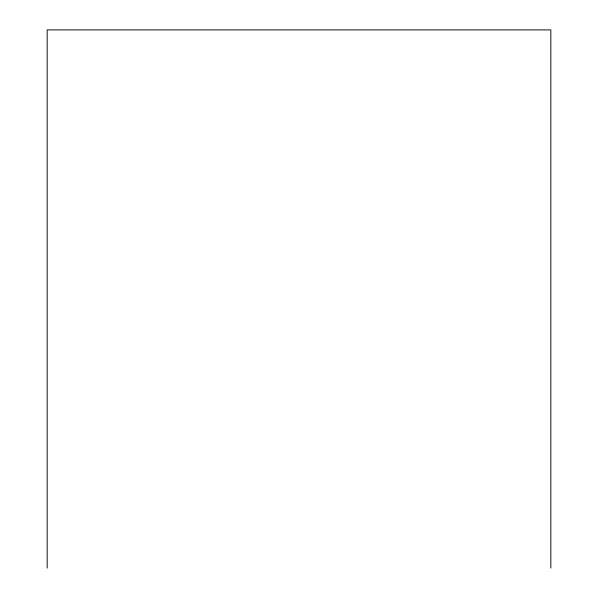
<?xml version="1.0" encoding="UTF-8"?>
<svg xmlns="http://www.w3.org/2000/svg" width="598" height="598" viewBox="0 0 598 598"><rect width="100%" height="100%" fill="white"/><g stroke="black" fill="none" stroke-linecap="round" stroke-linejoin="round"><path stroke-width="0.9" d="M550.833 568.1L550.833 29.9L47.167 29.9L47.167 568.1"/></g></svg>
